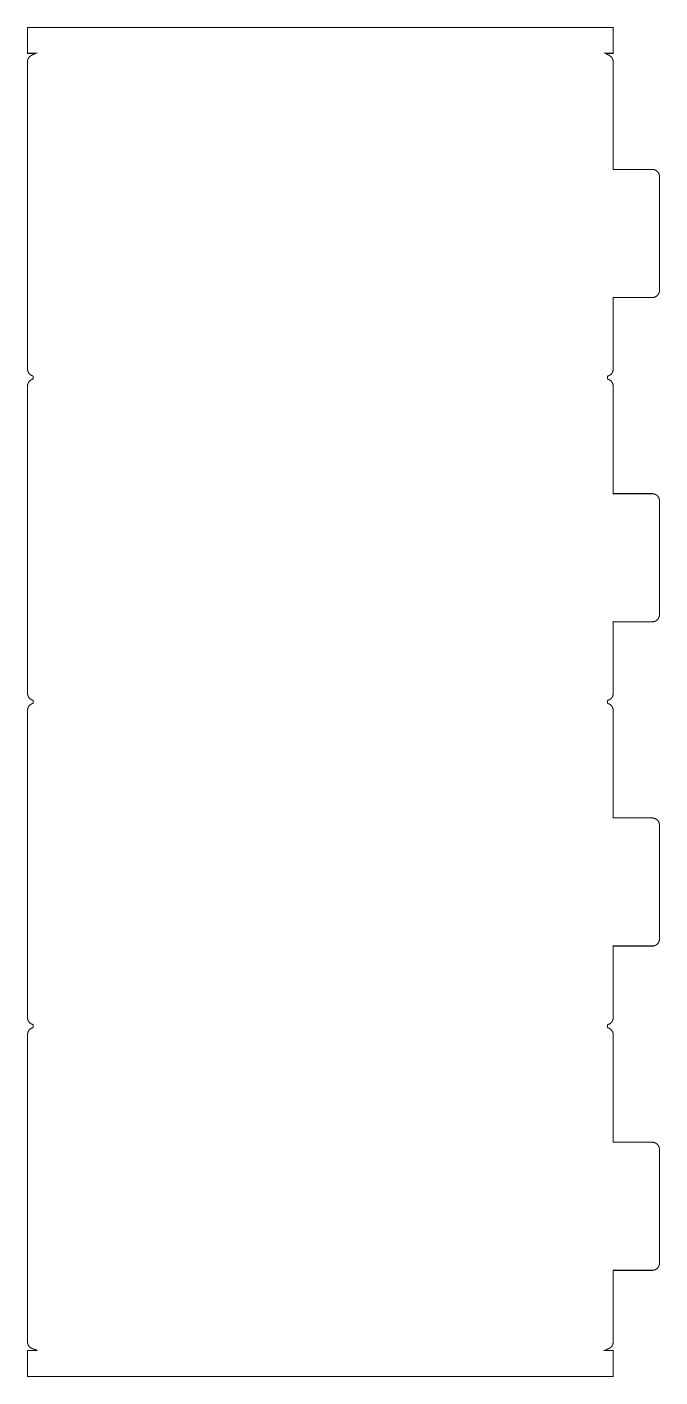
# Model space of a CAD drawing. Extents: x 201 to 317, y 85 to 332.
import ezdxf

# ---------------------------------------------------------------- set-up
doc = ezdxf.new("R2010")
doc.units = 0
doc.layers.add('038691-2ROU1_GBR', color=3, linetype='CONTINUOUS')

msp = doc.modelspace()

# ---------------------------------------------------------------- linework, layer by layer
at = {"layer": '038691-2ROU1_GBR', "const_width": 0.2}
msp.add_lwpolyline([(308.737, 332.134718), (308.737, 327.409886), (307.321078, 327.409886), (308.201696, 326.902344), (308.392094, 326.732798), (308.535298, 326.546464), (308.656278, 326.302498), (308.71767, 326.073644), (308.737, 325.825054), (308.737, 306.109878), (315.921136, 306.109878), (316.22525, 306.068882), (316.481156, 305.981812), (316.701652, 305.8525), (316.892204, 305.682802), (317.035154, 305.496798), (317.149404, 305.269646), (317.156566, 305.25085), (317.236856, 304.937592), (317.236856, 283.739286), (317.208992, 283.646652), (317.199214, 283.59359), (317.117044, 283.357016), (316.99934, 283.152876), (316.83325, 282.960978), (316.6316, 282.803574), (316.396116, 282.685236), (316.172622, 282.625266), (316.087938, 282.622828), (316.018368, 282.609798), (308.737, 282.609798), (308.737, 269.36197), (308.708172, 269.258136), (308.709136, 269.132584), (308.633318, 268.914778), (308.504184, 268.694814), (308.343046, 268.510766), (308.140862, 268.355572), (307.935808, 268.254404), (307.785948, 268.224432), (307.693188, 268.102004), (307.69311, 267.719404), (307.779192, 267.60203), (307.965144, 267.538988), (308.185388, 267.413994), (308.378606, 267.247218), (308.535222, 267.046584), (308.654196, 266.810236), (308.720872, 266.554408), (308.737, 266.32502), (308.737, 246.60987), (315.921136, 246.60987), (316.22525, 246.568874), (316.481156, 246.481804), (316.701806, 246.352364), (316.886108, 246.191024), (317.045874, 245.979492), (317.156592, 245.750766), (317.236856, 245.437584), (317.236856, 224.239278), (317.208992, 224.146644), (317.199214, 224.093582), (317.117044, 223.857008), (316.988216, 223.637476), (316.826646, 223.453452), (316.632464, 223.303972), (316.404956, 223.189596), (316.172622, 223.125258), (316.087938, 223.12282), (316.018368, 223.10979), (308.737, 223.10979), (308.737, 209.861962), (308.708172, 209.758128), (308.709136, 209.632576), (308.633318, 209.41477), (308.504184, 209.194806), (308.343046, 209.010758), (308.140862, 208.855564), (307.935808, 208.754396), (307.785922, 208.724424), (307.693212, 208.602022), (307.69311, 208.219422), (307.779192, 208.102022), (307.967736, 208.038116), (308.185566, 207.913884), (308.378302, 207.74749), (308.535298, 207.546448), (308.654196, 207.310228), (308.720872, 207.0544), (308.737, 206.825012), (308.737, 187.109862), (315.921416, 187.109862), (316.24176, 187.064752), (316.467846, 186.98812), (316.68565, 186.863888), (316.886082, 186.691016), (317.041276, 186.488806), (317.156618, 186.250682), (317.236856, 185.937576), (317.236856, 164.73927), (317.209018, 164.646686), (317.199214, 164.593574), (317.122048, 164.36594), (316.994794, 164.14496), (316.826646, 163.953444), (316.615446, 163.793424), (316.404828, 163.689512), (316.172622, 163.62525), (316.087938, 163.622812), (316.018368, 163.609782), (308.737, 163.609782), (308.737, 150.361954), (308.708172, 150.25812), (308.709136, 150.132568), (308.64109, 149.93178), (308.515944, 149.711206), (308.349904, 149.518574), (308.33502, 149.504604), (308.131998, 149.351188), (307.935808, 149.254388), (307.785922, 149.224416), (307.693188, 149.102014), (307.69311, 148.719414), (307.779192, 148.602014), (307.967736, 148.538108), (308.186024, 148.413622), (308.385972, 148.241004), (308.5354, 148.046338), (308.654196, 147.81022), (308.720872, 147.554392), (308.737, 147.325004), (308.737, 127.609854), (315.921136, 127.609854), (316.240566, 127.56515), (316.473586, 127.486156), (316.70183, 127.352324), (316.892204, 127.182778), (317.035154, 126.996774), (317.149328, 126.769826), (317.156542, 126.751004), (317.236856, 126.437568), (317.236856, 105.239262), (317.209018, 105.146678), (317.199214, 105.093566), (317.122048, 104.865932), (316.994794, 104.644952), (316.819102, 104.447644), (316.616384, 104.294128), (316.396116, 104.185212), (316.172646, 104.125242), (316.087938, 104.122804), (316.018368, 104.109774), (308.737, 104.109774), (308.737, 90.861946), (308.708172, 90.758112), (308.709136, 90.63256), (308.64109, 90.431772), (308.515944, 90.211198), (308.349904, 90.018566), (308.33502, 90.004596), (308.131998, 89.85118), (307.186966, 89.384962), (308.737, 89.384962), (308.737, 84.634832), (201.236834, 84.634832), (201.236834, 89.384962), (202.930126, 89.384962), (202.943054, 89.463168), (202.000358, 89.783666), (201.788318, 89.905916), (201.595686, 90.071956), (201.58169, 90.08684), (201.428224, 90.28999), (201.317656, 90.5177), (201.257154, 90.743152), (201.236834, 90.855572), (201.236834, 147.325258), (201.24067, 147.365746), (201.238916, 147.425816), (201.273308, 147.672094), (201.34994, 147.898206), (201.47407, 148.115858), (201.640034, 148.308188), (201.654868, 148.322208), (201.84115, 148.465414), (202.05662, 148.573948), (202.192864, 148.604834), (202.280724, 148.71479), (202.280648, 149.10021), (202.194668, 149.217608), (202.000358, 149.283674), (201.771886, 149.417736), (201.58169, 149.586874), (201.428224, 149.789998), (201.317656, 150.017708), (201.257154, 150.24316), (201.236834, 150.35558), (201.236834, 206.825266), (201.24067, 206.865754), (201.238942, 206.925824), (201.269194, 207.15539), (201.348644, 207.394352), (201.474222, 207.61617), (201.647044, 207.816196), (201.858246, 207.976088), (202.05662, 208.073956), (202.19294, 208.104842), (202.280724, 208.214874), (202.280648, 208.600268), (202.194668, 208.717566), (201.991874, 208.78833), (201.788014, 208.906084), (201.587862, 209.07883), (201.428224, 209.290006), (201.324006, 209.501028), (201.257154, 209.743192), (201.236834, 209.855588), (201.236834, 266.325274), (201.24067, 266.365762), (201.238942, 266.425832), (201.269194, 266.655398), (201.348644, 266.89436), (201.474146, 267.116002), (201.640186, 267.308634), (201.65507, 267.322604), (201.858092, 267.47602), (202.05662, 267.573964), (202.19294, 267.60485), (202.280724, 267.714882), (202.280648, 268.100252), (202.194668, 268.217574), (201.991824, 268.288364), (201.779632, 268.410944), (201.595406, 268.572234), (201.438358, 268.773606), (201.32449, 269.000046), (201.317402, 269.01869), (201.257154, 269.243176), (201.236834, 269.355596), (201.236834, 325.825282), (201.24067, 325.86577), (201.238942, 325.92584), (201.269194, 326.155406), (201.348518, 326.394014), (201.35685, 326.412556), (201.474628, 326.616848), (201.640338, 326.808566), (201.849228, 326.97166), (202.737516, 327.409886), (201.236834, 327.409886), (201.236834, 332.134718), (308.737, 332.134718)], dxfattribs=at)

doc.saveas('drawing.dxf')
